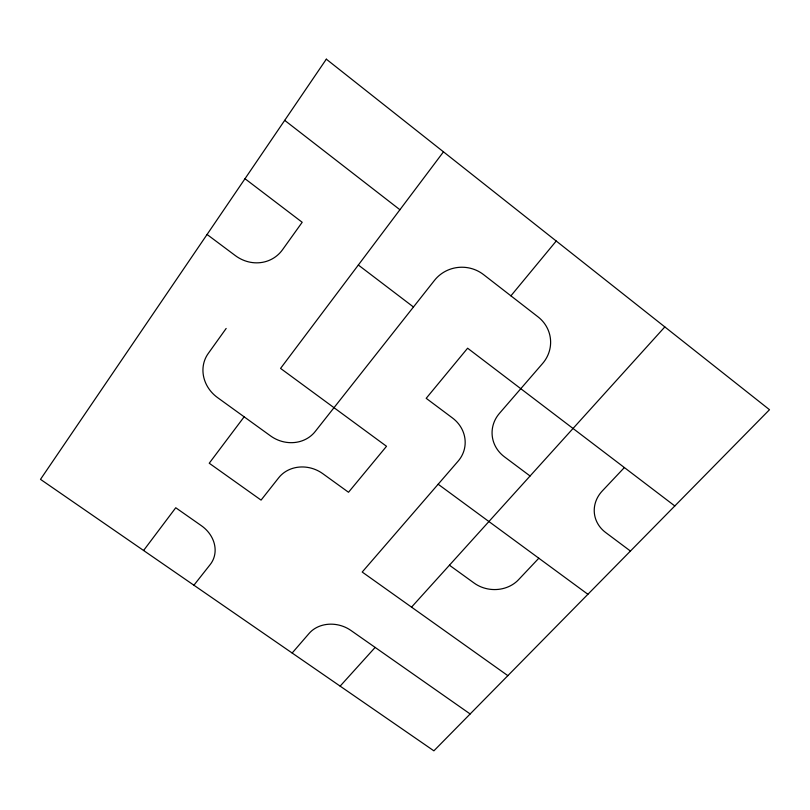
<?xml version="1.0" encoding="UTF-8"?>
<svg xmlns="http://www.w3.org/2000/svg" width="810" height="810" viewBox="0 0 810 810"><rect width="100%" height="100%" fill="white"/><g stroke="black" fill="none" stroke-linecap="round" stroke-linejoin="round"><path stroke-width="1.21" d="M226.172 328.445L208.2 353.545A33.382 30.415 35.2 0 0 217.495 397.558L270.57 435.922A32.876 30.102 28 0 0 315.191 431.527L434.464 280.392A34.698 33.828 2.6 0 1 483.55 274.61L538.032 316.872A34.597 33.018 -7.1 0 1 542.599 363.488L499.456 413.363A33.554 31.023 -1.9 0 0 504.438 456.83L530.074 475.996M143.593 550.486L175.75 507.748L201.386 525.7A30.972 26.527 26.9 0 1 210.195 564.57L193.904 585.215M244.144 416.826L209.233 463.229L261.073 500.104L278.741 477.718A31.823 28.461 21.8 0 1 322.755 473.647L348.513 492.267L386.522 446.29L280.564 368.408L443.475 151.834M510.918 295.832L556.227 241.026M292.157 653.022L309.157 633.369A30.041 25.454 15.6 0 1 350.912 630.443L470.154 713.964M340.139 686.131L375.141 647.413M411.541 607.135L664.828 326.916M538.822 558.222L518.532 579.727A31.813 28.097 4.7 0 1 474.144 583.078L449.439 565.218M624.368 467.552L602.296 490.951A33.402 29.585 -7.1 0 0 605.667 532.524L630.443 551.053M507.85 675.651L362.202 572.042L458.156 461.113A32.896 30.456 10.3 0 0 452.496 417.99L426.192 398.317L467.613 348.209L674.811 505.956M438.159 484.238L587.898 594.287M207.077 234.475L235.335 255.606A35.711 33.342 52.3 0 0 282.538 249.713L302.191 222.274L244.995 178.727M358.334 265.022L413.464 306.99M284.695 120.356L399.917 209.739M326.319 59.17L40.5 479.348L433.887 750.829L769.5 409.708L326.319 59.17"/></g></svg>
